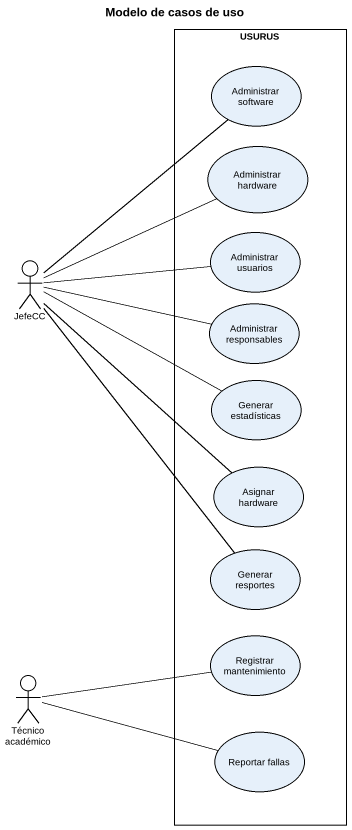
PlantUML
@startuml
title Modelo de casos de uso
rectangle USURUS {
  usecase "Administrar software" as Administrar_software
  usecase "Administrar hardware" as Administrar_hardware
  usecase "Administrar usuarios" as Administrar_usuarios
  usecase "Administrar responsables" as Administrar_responsables
  usecase "Generar estadísticas" as Generar_estadísticas
  usecase "Asignar hardware" as Asignar_hardware
  usecase "Generar resportes" as Generar_resportes
  usecase "Registrar mantenimiento" as Registrar_mantenimiento
  usecase "Reportar fallas" as Reportar_fallas
}
actor JefeCC
actor "Técnico académico" as Técnico_académico
JefeCC -up- Administrar_software
JefeCC -right- Administrar_hardware
JefeCC -right- Administrar_usuarios
JefeCC -right- Administrar_responsables
JefeCC -right- Generar_estadísticas
JefeCC -- Asignar_hardware
JefeCC -- Generar_resportes
Técnico_académico -right- Registrar_mantenimiento
Técnico_académico -right- Reportar_fallas
@enduml
